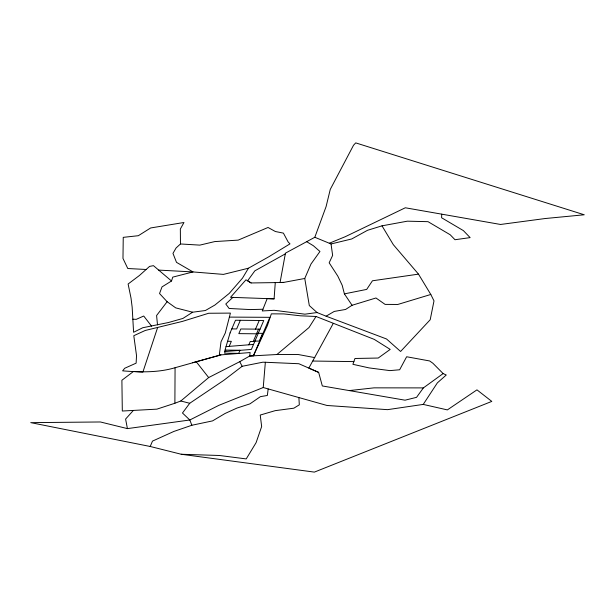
<?xml version="1.0" encoding="UTF-8"?>
<svg xmlns="http://www.w3.org/2000/svg" width="615" height="615" viewBox="0 0 615 615"><rect width="100%" height="100%" fill="white"/><g stroke="black" fill="none" stroke-linecap="round" stroke-linejoin="round"><path stroke-width="0.92" d="M157.648 327.441L142.88 372.098L133.47 371.483L121.893 380.262L122.316 411.028L156.894 409.144L174.883 403.255L175.075 367.724L219.263 355.362L221.008 341.832L225.29 333.007L230.41 313.104L208.669 313.258L182.34 321.422L145.278 330.455L133.793 335.705L136.53 355.608L136.123 363.15L124.714 368.262L122.631 370.845C140.097 372.283 158.124 372.752 175.075 367.724M441.716 214.158L441.593 217.748L463.379 230.61L470.129 237.613L454.992 239.727L450.195 234.761L428.032 221.677L407.376 221.177L382.007 225.836L367.516 230.302L351.711 238.966L331.039 243.955L314.819 237.275L285.437 253.149L280.071 282.485L283.7 282.4L304.756 278.472L310.952 264.089L319.946 251.481L313.358 245.723L306.639 241.664M275.274 282.6L251.12 282.954L245.977 279.81L230.54 297.306L274.09 298.859L275.274 282.6L283.7 282.4M263.235 387.535L265.349 362.266L298.852 363.726L318.647 372.382L322.322 385.951L405.039 400.188L416.547 397.344L423.381 387.896L443.131 373.574L446.259 375.004L437.365 382.876L423.228 404.409L387.542 409.659L327.003 405.477L263.235 387.535L218.963 405.293L189.804 419.999L127.42 428.609L100.414 421.975L30.75 422.636L150.214 446.482L181.264 454.262L314.365 472.112L491.8 401.403L476.963 389.856L447.366 409.905L423.228 404.409M268.178 388.941L267.348 395.468L260.406 396.644L249.928 403.878L236.944 408.076L225.082 413.472L212.559 420.891L191.872 425.257L173.837 431.453L152.482 441.116L150.214 446.482M192.618 312.212L175.713 307.869L167.134 301.711L159.531 293.524L162.014 286.897L171.516 280.986L172.761 277.127L193.002 271.93L223.437 274.398L248.452 268.209L268.624 256.878L289.98 243.878L288.089 241.872L283.407 233.123L275.343 231.509L268.055 227.473L238.182 240.119L214.796 241.58L199.821 245.124L180.464 243.963L176.075 247.983L172.969 253.38L176.497 262.344L193.002 271.93L158.678 270.093L153.45 265.657L149.576 266.403L139.467 275.466L128.112 284.007L131.018 298.121L132.163 307.223L133.593 332.277L142.742 327.741L168.464 322.521L182.955 318.416L192.618 312.212L205.387 310.521L214.935 305.017L229.241 293.409L242.487 278.157L248.452 268.209M443.131 373.574L432.883 363.242L429.647 360.959L406.638 356.754L399.65 369.769L389.902 370.614L369.092 367.908L352.91 364.318L354.963 358.476L378.217 358.045L390.194 349.405L374.266 339.388L316.041 316.479L300.581 315.818L283.792 313.919L271.338 313.842L267.456 325.458L253.395 355.816L249.667 356.031L239.758 361.674L208.669 377.564L180.818 400.988L174.883 403.255M314.819 237.275L326.096 206.586L330.27 189.382L353.533 145.24L355.731 142.888L584.25 214.781L545.082 218.54L500.564 224.467L405.308 207.778L345.292 236.69L329.309 243.24M229.187 346.368L231.348 341.325L227.604 341.287M240.334 320.3L236.637 328.948L231.793 328.902M248.829 344.8L250.236 341.51L254.756 341.548M255.525 329.125L259.223 320.476M258.515 329.156L253.434 341.048L259.338 341.102L262.643 333.368L256.739 333.307M253.395 355.816L269.854 317.325L229.38 317.102M318.647 372.382L308.845 368.101L333.222 323.49M316.041 316.479L308.999 327.541L276.919 354.517L249.667 356.031L250.136 352.549L219.309 355.009M265.349 362.266L262.851 362.197L242.149 366.302L223.76 380.378L189.72 403.279L182.478 413.003L189.804 419.999L191.872 425.257M167.134 301.711L156.587 315.526L157.509 324.897M133.163 410.643L125.598 419.061L127.42 428.609M232.862 297.391L225.79 304.01L229.126 308.469L250.228 309.576L262.943 309.253M326.104 316.179L386.528 338.98L400.596 351.473L430.2 319.746L433.998 300.889L430.8 294.47L397.805 304.463L385.105 304.394L375.957 297.983L352.072 305.278L345.576 309.46L334.237 311.428L326.104 316.179L317.071 312.551L309.307 305.563L304.756 278.472M285.306 253.872L254.848 270.831L247.599 280.801L251.12 282.954M192.503 362.75L220.939 354.878M331.039 243.955L332.638 255.402L329.163 262.797L337.796 276.104L342.209 285.329L344.392 293.87L366.694 289.404L372.444 280.786L418.5 274.136L430.8 294.47M349.597 390.548L374.043 387.85L423.381 387.896M317.071 312.551L304.894 314.173L274.221 310.306L262.267 310.952L267.187 298.606L274.09 298.859M226.028 346.622L253.526 344.423M181.264 454.262L219.447 455.492L246.231 458.913L256.101 442.646L261.652 426.556L260.23 415.056L275.228 410.651L293.847 408.191L299.321 404.824L298.89 397.697M276.919 354.517L298.183 354.509L314.765 357.607M260.045 329.171L240.811 328.987L238.82 333.63L256.532 333.799M312.904 361.043L353.894 361.605M132.848 319.185L136.222 319.354L143.718 316.018L151.605 326.204M146.27 269.493L127.782 268.517L122.977 258.423L123.246 237.352L138.344 235.706L150.667 227.957L183.962 222.499L180.341 229.011L180.464 243.963M180.818 400.988L189.72 403.279M158.678 270.1L171.516 280.986M418.5 274.136L393.316 244.67L382.007 225.836M196.231 361.728L208.669 377.564M344.392 293.87L352.072 305.278M239.758 361.674L242.149 366.302M230.071 332.938L224.567 351.572L251.381 349.435L263.743 320.523L235.491 320.246L230.071 332.938M225.851 350.104L224.529 353.202L238.697 353.333L240.019 350.243L225.851 350.104"/></g></svg>
